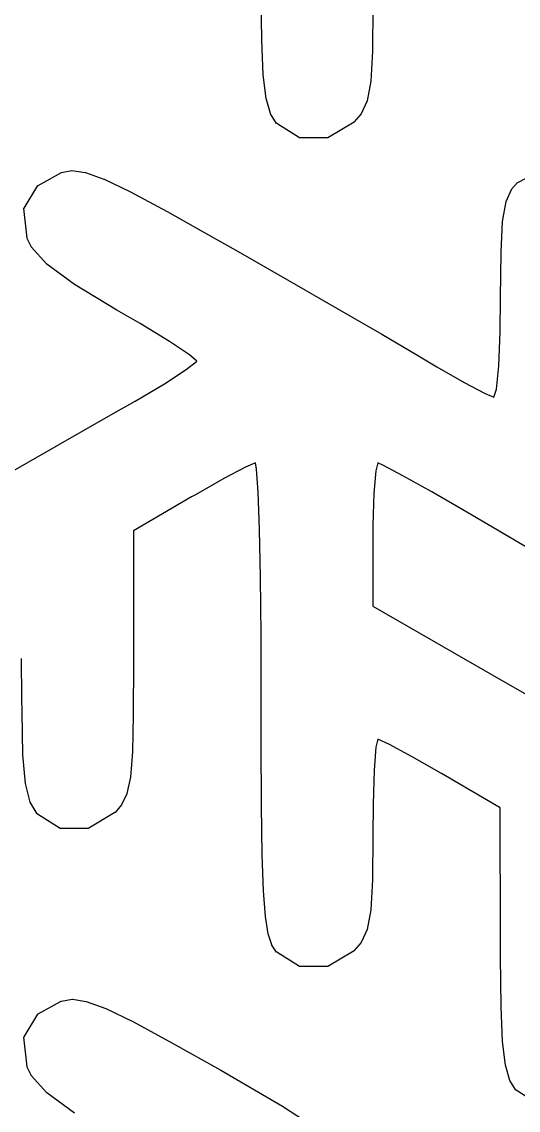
# Model space of a CAD drawing. Extents: x 175 to 215.1, y -115.1 to -74.9.
# Drawn here: x 189.88 to 194.45, y -105.95 to -95.95 of the extents above; entities that cross this region are included whole.
import ezdxf

# ---------------------------------------------------------------- set-up
doc = ezdxf.new("R2010")
doc.units = 0
doc.layers.add('BLACK', color=7, linetype='CONTINUOUS')

msp = doc.modelspace()

# ---------------------------------------------------------------- linework, layer by layer
at = {"layer": 'BLACK', "linetype": 'CONTINUOUS'}
for p, q in [((192.086, -96.1121), (192.081, -95.6568)), ((193.108, -95.8044), (193.104, -96.2139)), ((192.086, -96.1122), (192.086, -96.1121)), ((192.086, -96.1121), (192.086, -96.1121)), ((192.086, -96.1121), (192.086, -96.1121)), ((192.1, -96.4339), (192.086, -96.1122)), ((193.104, -96.2142), (193.089, -96.4907)), ((193.104, -96.2139), (193.104, -96.214)), ((193.104, -96.214), (193.104, -96.2141)), ((193.104, -96.2141), (193.104, -96.2142)), ((192.1, -96.4341), (192.1, -96.4339)), ((192.1, -96.4342), (192.1, -96.4341)), ((192.1, -96.4343), (192.1, -96.4342)), ((192.126, -96.6504), (192.1, -96.4343)), ((193.089, -96.4913), (193.056, -96.6711)), ((193.089, -96.4907), (193.089, -96.4908)), ((193.089, -96.4908), (193.089, -96.4911)), ((193.089, -96.4911), (193.089, -96.4913)), ((192.126, -96.6508), (192.126, -96.6504)), ((192.126, -96.6512), (192.126, -96.6508)), ((192.165, -96.7897), (192.126, -96.6512)), ((192.126, -96.6512), (192.126, -96.6512)), ((193.056, -96.6723), (193, -96.7915)), ((193.056, -96.6711), (193.056, -96.6712)), ((193.056, -96.6712), (193.056, -96.6713)), ((193.056, -96.6713), (193.056, -96.6714)), ((193.056, -96.6714), (193.056, -96.6717)), ((193.056, -96.6717), (193.056, -96.6721)), ((193.056, -96.6721), (193.056, -96.6722)), ((193.056, -96.6722), (193.056, -96.6723)), ((192.165, -96.7899), (192.165, -96.7897)), ((192.165, -96.7901), (192.165, -96.7899)), ((192.165, -96.7904), (192.165, -96.7901)), ((192.166, -96.7907), (192.165, -96.7904)), ((192.166, -96.7908), (192.166, -96.7907)), ((192.166, -96.791), (192.166, -96.7908)), ((192.166, -96.7911), (192.166, -96.791)), ((192.223, -96.8799), (192.166, -96.7911)), ((192.223, -96.88), (192.223, -96.8799)), ((192.223, -96.8799), (192.223, -96.8799)), ((192.223, -96.8803), (192.223, -96.88)), ((192.223, -96.8806), (192.223, -96.8803)), ((192.223, -96.8807), (192.223, -96.8806)), ((192.223, -96.8808), (192.223, -96.8807)), ((192.224, -96.881), (192.223, -96.8808)), ((192.224, -96.8813), (192.224, -96.881)), ((192.224, -96.8814), (192.224, -96.8813)), ((192.224, -96.8813), (192.224, -96.8813)), ((192.434, -97.0126), (192.224, -96.8814)), ((192.224, -96.8814), (192.224, -96.8814)), ((192.936, -96.867), (192.695, -97.0111)), ((192.937, -96.8665), (192.936, -96.8666)), ((192.936, -96.8666), (192.936, -96.8668)), ((192.936, -96.8668), (192.936, -96.867)), ((192.999, -96.7926), (192.937, -96.8659)), ((192.937, -96.8659), (192.937, -96.866)), ((192.937, -96.866), (192.937, -96.8662)), ((192.937, -96.8662), (192.937, -96.8664)), ((192.937, -96.8664), (192.937, -96.8665)), ((193, -96.7921), (192.999, -96.7924)), ((192.999, -96.7924), (192.999, -96.7925)), ((192.999, -96.7925), (192.999, -96.7926)), ((193, -96.7915), (193, -96.7916)), ((193, -96.7916), (193, -96.7917)), ((193, -96.7917), (193, -96.7918)), ((193, -96.7918), (193, -96.7921)), ((192.434, -97.0127), (192.434, -97.0126)), ((192.434, -97.0129), (192.434, -97.0127)), ((192.434, -97.013), (192.434, -97.0129)), ((192.435, -97.0131), (192.434, -97.013)), ((192.434, -97.013), (192.434, -97.013)), ((192.435, -97.0132), (192.435, -97.0131)), ((192.435, -97.0133), (192.435, -97.0132)), ((192.435, -97.0132), (192.435, -97.0132)), ((192.436, -97.0133), (192.435, -97.0133)), ((192.693, -97.0118), (192.436, -97.0133)), ((192.436, -97.0133), (192.436, -97.0133)), ((192.436, -97.0133), (192.436, -97.0133)), ((192.694, -97.0117), (192.693, -97.0117)), ((192.693, -97.0117), (192.693, -97.0117)), ((192.693, -97.0117), (192.693, -97.0117)), ((192.693, -97.0117), (192.693, -97.0118)), ((192.695, -97.0114), (192.694, -97.0114)), ((192.694, -97.0114), (192.694, -97.0115)), ((192.694, -97.0115), (192.694, -97.0116)), ((192.694, -97.0116), (192.694, -97.0117)), ((192.695, -97.0111), (192.695, -97.0111)), ((192.695, -97.0111), (192.695, -97.0112)), ((192.695, -97.0112), (192.695, -97.0114)), ((190.028, -97.4495), (190.243, -97.3318)), ((190.243, -97.3316), (190.244, -97.3315)), ((190.243, -97.3317), (190.243, -97.3316)), ((190.243, -97.3318), (190.243, -97.3317)), ((190.244, -97.3312), (190.339, -97.3139)), ((190.244, -97.3313), (190.244, -97.3312)), ((190.244, -97.3314), (190.244, -97.3313)), ((190.244, -97.3315), (190.244, -97.3314)), ((190.244, -97.3315), (190.244, -97.3315)), ((190.339, -97.3139), (190.339, -97.3138)), ((190.339, -97.3138), (190.339, -97.3138)), ((190.339, -97.3138), (190.34, -97.3138)), ((190.339, -97.3139), (190.339, -97.3139)), ((190.34, -97.3138), (190.34, -97.3138)), ((190.34, -97.3138), (190.34, -97.3138)), ((190.34, -97.3138), (190.34, -97.3138)), ((190.34, -97.3138), (190.462, -97.331)), ((190.462, -97.331), (190.462, -97.331)), ((190.462, -97.331), (190.463, -97.3312)), ((190.463, -97.3312), (190.463, -97.3313)), ((190.463, -97.3313), (190.463, -97.3313)), ((190.463, -97.3313), (190.463, -97.3313)), ((190.463, -97.3313), (190.463, -97.3313)), ((190.463, -97.3313), (190.634, -97.3928)), ((194.441, -97.4217), (194.689, -97.2951)), ((189.899, -97.6592), (190.026, -97.4513)), ((190.026, -97.4507), (190.027, -97.4506)), ((190.026, -97.451), (190.026, -97.4507)), ((190.026, -97.4512), (190.026, -97.451)), ((190.026, -97.4513), (190.026, -97.4512)), ((190.027, -97.4498), (190.028, -97.4496)), ((190.027, -97.4499), (190.027, -97.4498)), ((190.027, -97.45), (190.027, -97.4499)), ((190.027, -97.4502), (190.027, -97.45)), ((190.027, -97.4504), (190.027, -97.4502)), ((190.027, -97.4506), (190.027, -97.4504)), ((190.028, -97.4496), (190.028, -97.4495)), ((190.634, -97.3928), (190.635, -97.3928)), ((190.635, -97.3928), (190.635, -97.3929)), ((190.635, -97.3929), (190.635, -97.393)), ((190.635, -97.393), (190.878, -97.5088)), ((194.334, -97.5968), (194.386, -97.4824)), ((194.386, -97.4815), (194.387, -97.4813)), ((194.386, -97.4817), (194.386, -97.4815)), ((194.386, -97.4819), (194.386, -97.4817)), ((194.386, -97.4821), (194.386, -97.4819)), ((194.386, -97.4823), (194.386, -97.4821)), ((194.386, -97.4824), (194.386, -97.4823)), ((194.387, -97.4811), (194.439, -97.4228)), ((194.387, -97.4813), (194.387, -97.4811)), ((194.439, -97.4225), (194.44, -97.4222)), ((194.439, -97.4227), (194.439, -97.4225)), ((194.439, -97.4228), (194.439, -97.4227)), ((194.44, -97.4219), (194.441, -97.4217)), ((194.44, -97.4221), (194.44, -97.4219)), ((194.44, -97.4222), (194.44, -97.4221)), ((194.44, -97.4221), (194.44, -97.4221)), ((190.878, -97.5088), (190.878, -97.5088)), ((190.878, -97.5088), (190.878, -97.5089)), ((190.878, -97.5089), (190.878, -97.5089)), ((190.878, -97.5089), (191.215, -97.6888)), ((189.898, -97.6606), (189.899, -97.6603)), ((189.898, -97.661), (189.898, -97.6606)), ((189.898, -97.6611), (189.898, -97.661)), ((189.898, -97.6612), (189.898, -97.6611)), ((189.898, -97.6616), (189.898, -97.6612)), ((189.898, -97.662), (189.898, -97.6616)), ((189.898, -97.6621), (189.898, -97.662)), ((189.898, -97.6622), (189.898, -97.6621)), ((189.898, -97.6623), (189.898, -97.6622)), ((189.927, -97.9357), (189.898, -97.6623)), ((189.899, -97.6593), (189.899, -97.6592)), ((189.899, -97.6594), (189.899, -97.6593)), ((189.899, -97.6597), (189.899, -97.6594)), ((189.899, -97.66), (189.899, -97.6597)), ((189.899, -97.6602), (189.899, -97.66)), ((189.899, -97.6603), (189.899, -97.6602)), ((194.302, -97.7803), (194.333, -97.598)), ((194.333, -97.5974), (194.334, -97.597)), ((194.333, -97.5977), (194.333, -97.5974)), ((194.333, -97.5978), (194.333, -97.5977)), ((194.333, -97.598), (194.333, -97.5978)), ((194.333, -97.598), (194.333, -97.598)), ((194.334, -97.5969), (194.334, -97.5968)), ((194.334, -97.597), (194.334, -97.5969)), ((191.215, -97.6888), (191.215, -97.6888)), ((191.215, -97.6888), (191.215, -97.6889)), ((191.215, -97.6889), (191.215, -97.6889)), ((191.215, -97.6889), (191.667, -97.9427)), ((194.287, -98.0648), (194.302, -97.7809)), ((194.302, -97.7806), (194.302, -97.7803)), ((194.302, -97.7808), (194.302, -97.7806)), ((194.302, -97.7809), (194.302, -97.7808)), ((189.927, -97.936), (189.927, -97.9357)), ((189.927, -97.9364), (189.927, -97.936)), ((189.927, -97.9365), (189.927, -97.9364)), ((189.927, -97.9367), (189.927, -97.9365)), ((189.927, -97.937), (189.927, -97.9367)), ((189.928, -97.9373), (189.927, -97.937)), ((189.928, -97.9374), (189.928, -97.9373)), ((189.964, -98.0127), (189.928, -97.9374)), ((191.667, -97.9427), (191.667, -97.9427)), ((191.667, -97.9427), (191.848, -98.0456)), ((189.964, -98.0128), (189.964, -98.0127)), ((189.965, -98.013), (189.964, -98.0128)), ((189.965, -98.0133), (189.965, -98.013)), ((189.965, -98.0135), (189.965, -98.0133)), ((189.965, -98.0136), (189.965, -98.0135)), ((189.965, -98.0138), (189.965, -98.0136)), ((190.108, -98.1727), (189.965, -98.0138)), ((189.965, -98.0138), (189.965, -98.0138)), ((191.848, -98.0456), (191.848, -98.0456)), ((191.848, -98.0456), (191.848, -98.0456)), ((191.848, -98.0456), (192.322, -98.3175)), ((194.283, -98.4843), (194.287, -98.065)), ((194.287, -98.0649), (194.287, -98.0648)), ((194.287, -98.065), (194.287, -98.0649)), ((194.287, -98.065), (194.287, -98.065)), ((190.108, -98.173), (190.108, -98.1727)), ((190.108, -98.1734), (190.108, -98.173)), ((190.109, -98.1734), (190.108, -98.1734)), ((190.363, -98.3613), (190.109, -98.1734)), ((190.363, -98.3614), (190.363, -98.3613)), ((190.363, -98.3615), (190.363, -98.3614)), ((190.363, -98.3616), (190.363, -98.3615)), ((190.752, -98.5964), (190.363, -98.3616)), ((192.322, -98.3175), (192.322, -98.3175)), ((192.322, -98.3175), (192.322, -98.3175)), ((192.322, -98.3175), (192.781, -98.5818)), ((194.279, -98.7955), (194.283, -98.4844)), ((194.283, -98.4844), (194.283, -98.4843)), ((194.283, -98.4843), (194.283, -98.4843)), ((192.781, -98.5818), (192.781, -98.5818)), ((192.781, -98.5818), (192.781, -98.5818)), ((192.781, -98.5818), (193.19, -98.8185)), ((190.966, -98.721), (190.752, -98.5964)), ((190.752, -98.5964), (190.752, -98.5964)), ((190.752, -98.5964), (190.752, -98.5964)), ((190.752, -98.5964), (190.752, -98.5964)), ((191.237, -98.8855), (190.966, -98.721)), ((191.422, -99.0075), (191.237, -98.8855)), ((193.19, -98.8185), (193.19, -98.8186)), ((193.19, -98.8186), (193.19, -98.8186)), ((193.19, -98.8186), (193.514, -99.0081)), ((194.266, -99.1095), (194.279, -98.7955)), ((191.391, -99.1441), (191.486, -99.0679)), ((191.488, -99.0647), (191.422, -99.0075)), ((191.486, -99.0679), (191.488, -99.0647)), ((193.514, -99.0081), (193.514, -99.0082)), ((193.514, -99.0082), (193.514, -99.0082)), ((193.514, -99.0082), (193.698, -99.1171)), ((191.19, -99.2739), (191.391, -99.1441)), ((193.698, -99.1171), (193.948, -99.2623)), ((194.245, -99.3226), (194.266, -99.1095)), ((190.92, -99.4333), (191.19, -99.2739)), ((193.948, -99.2623), (194.14, -99.3636)), ((194.14, -99.3636), (194.221, -99.3958)), ((194.221, -99.3958), (194.245, -99.3226)), ((190.698, -99.5594), (190.92, -99.4333)), ((189.942, -99.9907), (190.698, -99.5594)), ((190.698, -99.5594), (190.698, -99.5594)), ((190.698, -99.5594), (190.698, -99.5594)), ((189.319, -100.35), (189.942, -99.9907)), ((189.942, -99.9907), (189.942, -99.9907)), ((189.942, -99.9907), (189.942, -99.9907)), ((191.937, -100.04), (191.738, -100.145)), ((192.027, -100.002), (191.937, -100.04)), ((192.039, -100.06), (192.027, -100.002)), ((192.053, -100.272), (192.039, -100.06)), ((193.134, -100.074), (193.116, -100.28)), ((193.155, -100.002), (193.134, -100.074)), ((193.207, -100.024), (193.155, -100.002)), ((193.385, -100.119), (193.207, -100.024)), ((191.738, -100.145), (191.475, -100.294)), ((193.652, -100.269), (193.385, -100.119)), ((192.065, -100.611), (192.053, -100.272)), ((193.116, -100.28), (193.108, -100.575)), ((193.974, -100.456), (193.652, -100.269)), ((191.441, -100.314), (190.906, -100.626)), ((191.475, -100.294), (191.441, -100.314)), ((191.441, -100.314), (191.441, -100.314)), ((191.475, -100.294), (191.475, -100.294)), ((194.358, -100.682), (193.974, -100.456)), ((193.974, -100.456), (193.974, -100.456)), ((193.108, -100.575), (193.108, -100.659)), ((190.906, -100.626), (190.906, -101.833)), ((192.074, -101.056), (192.065, -100.611)), ((193.108, -100.659), (193.108, -101.319)), ((195.035, -101.08), (194.358, -100.682)), ((194.358, -100.682), (194.358, -100.682)), ((192.08, -101.582), (192.074, -101.056)), ((192.074, -101.056), (192.074, -101.056)), ((193.108, -101.319), (194.185, -101.938)), ((192.082, -102.169), (192.08, -101.582)), ((192.08, -101.582), (192.08, -101.582)), ((189.88, -102.169), (189.876, -101.801)), ((190.906, -101.833), (190.904, -102.315)), ((194.185, -101.938), (194.185, -101.938)), ((194.185, -101.938), (194.185, -101.938)), ((194.185, -101.938), (195.262, -102.558)), ((189.881, -102.291), (189.88, -102.169)), ((192.082, -102.568), (192.082, -102.169)), ((192.082, -102.169), (192.082, -102.169)), ((189.889, -102.685), (189.881, -102.291)), ((189.881, -102.291), (189.881, -102.291)), ((189.881, -102.291), (189.881, -102.291)), ((189.881, -102.291), (189.881, -102.291)), ((190.904, -102.316), (190.896, -102.658)), ((190.904, -102.315), (190.904, -102.315)), ((190.904, -102.315), (190.904, -102.315)), ((190.904, -102.315), (190.904, -102.316)), ((192.085, -103.155), (192.082, -102.568)), ((192.082, -102.568), (192.082, -102.568)), ((193.154, -102.541), (193.136, -102.615)), ((193.262, -102.591), (193.154, -102.541)), ((193.471, -102.704), (193.262, -102.591)), ((189.912, -102.95), (189.889, -102.685)), ((189.889, -102.685), (189.889, -102.685)), ((189.889, -102.685), (189.889, -102.685)), ((189.889, -102.685), (189.889, -102.685)), ((190.896, -102.658), (190.878, -102.891)), ((190.896, -102.658), (190.896, -102.658)), ((190.896, -102.658), (190.896, -102.658)), ((190.896, -102.658), (190.896, -102.658)), ((193.136, -102.615), (193.12, -102.828)), ((193.739, -102.857), (193.471, -102.704)), ((190.877, -102.891), (190.845, -103.043)), ((190.878, -102.891), (190.877, -102.891)), ((190.877, -102.891), (190.877, -102.891)), ((190.878, -102.891), (190.878, -102.891)), ((193.12, -102.828), (193.11, -103.14)), ((194.28, -103.173), (193.739, -102.857)), ((189.912, -102.951), (189.912, -102.95)), ((189.912, -102.95), (189.912, -102.95)), ((189.955, -103.121), (189.912, -102.951)), ((189.912, -102.951), (189.912, -102.951)), ((190.845, -103.045), (190.795, -103.146)), ((190.845, -103.043), (190.845, -103.043)), ((190.845, -103.043), (190.845, -103.044)), ((190.845, -103.044), (190.845, -103.044)), ((190.845, -103.044), (190.845, -103.044)), ((190.845, -103.044), (190.845, -103.044)), ((190.845, -103.044), (190.845, -103.044)), ((190.845, -103.044), (190.845, -103.045)), ((189.955, -103.122), (189.955, -103.121)), ((189.955, -103.121), (189.955, -103.121)), ((189.955, -103.121), (189.955, -103.121)), ((190.021, -103.23), (189.955, -103.122)), ((189.955, -103.122), (189.955, -103.122)), ((189.955, -103.122), (189.955, -103.122)), ((189.955, -103.122), (189.955, -103.122)), ((189.955, -103.122), (189.955, -103.122)), ((190.795, -103.147), (190.736, -103.216)), ((190.795, -103.146), (190.795, -103.146)), ((190.795, -103.146), (190.795, -103.146)), ((190.795, -103.146), (190.795, -103.146)), ((190.795, -103.146), (190.795, -103.146)), ((190.795, -103.146), (190.795, -103.147)), ((190.795, -103.147), (190.795, -103.147)), ((190.795, -103.147), (190.795, -103.147)), ((192.085, -103.156), (192.085, -103.155)), ((192.085, -103.155), (192.085, -103.155)), ((192.091, -103.605), (192.085, -103.156)), ((193.11, -103.14), (193.108, -103.424)), ((194.281, -104.391), (194.28, -103.173)), ((190.022, -103.23), (190.021, -103.23)), ((190.021, -103.23), (190.021, -103.23)), ((190.021, -103.23), (190.021, -103.23)), ((190.022, -103.231), (190.022, -103.23)), ((190.023, -103.231), (190.022, -103.231)), ((190.022, -103.231), (190.022, -103.231)), ((190.022, -103.231), (190.022, -103.231)), ((190.022, -103.231), (190.022, -103.231)), ((190.232, -103.363), (190.023, -103.231)), ((190.023, -103.231), (190.023, -103.231)), ((190.023, -103.231), (190.023, -103.231)), ((190.023, -103.231), (190.023, -103.231)), ((190.735, -103.217), (190.494, -103.361)), ((190.736, -103.216), (190.735, -103.216)), ((190.735, -103.216), (190.735, -103.216)), ((190.735, -103.216), (190.735, -103.217)), ((190.735, -103.217), (190.735, -103.217)), ((190.735, -103.217), (190.735, -103.217)), ((190.736, -103.216), (190.736, -103.216)), ((190.736, -103.216), (190.736, -103.216)), ((190.233, -103.363), (190.232, -103.363)), ((190.234, -103.363), (190.233, -103.363)), ((190.233, -103.363), (190.233, -103.363)), ((190.233, -103.363), (190.233, -103.363)), ((190.233, -103.363), (190.233, -103.363)), ((190.233, -103.363), (190.233, -103.363)), ((190.235, -103.363), (190.234, -103.363)), ((190.234, -103.363), (190.234, -103.363)), ((190.234, -103.363), (190.234, -103.363)), ((190.234, -103.363), (190.234, -103.363)), ((190.491, -103.362), (190.235, -103.363)), ((190.235, -103.363), (190.235, -103.363)), ((190.492, -103.362), (190.491, -103.362)), ((190.493, -103.362), (190.492, -103.362)), ((190.492, -103.362), (190.492, -103.362)), ((190.492, -103.362), (190.492, -103.362)), ((190.492, -103.362), (190.492, -103.362)), ((190.494, -103.361), (190.493, -103.361)), ((190.493, -103.361), (190.493, -103.361)), ((190.493, -103.361), (190.493, -103.362)), ((190.493, -103.362), (190.493, -103.362)), ((190.494, -103.361), (190.494, -103.361)), ((190.494, -103.361), (190.494, -103.361)), ((193.108, -103.424), (193.104, -103.834)), ((193.108, -103.424), (193.108, -103.424)), ((192.102, -103.937), (192.091, -103.605)), ((192.091, -103.605), (192.091, -103.605)), ((192.091, -103.605), (192.091, -103.605)), ((192.091, -103.605), (192.091, -103.605)), ((193.104, -103.834), (193.089, -104.111)), ((193.104, -103.834), (193.104, -103.834)), ((193.104, -103.834), (193.104, -103.834)), ((193.104, -103.834), (193.104, -103.834)), ((192.102, -103.938), (192.102, -103.937)), ((192.102, -103.937), (192.102, -103.937)), ((192.102, -103.937), (192.102, -103.937)), ((192.12, -104.173), (192.102, -103.938)), ((192.145, -104.331), (192.12, -104.173)), ((192.12, -104.173), (192.12, -104.173)), ((192.12, -104.173), (192.12, -104.173)), ((192.12, -104.173), (192.12, -104.173)), ((193.089, -104.111), (193.056, -104.291)), ((193.089, -104.111), (193.089, -104.111)), ((193.089, -104.111), (193.089, -104.111)), ((193.089, -104.111), (193.089, -104.111)), ((193.056, -104.292), (193, -104.412)), ((193.056, -104.291), (193.056, -104.291)), ((193.056, -104.291), (193.056, -104.291)), ((193.056, -104.291), (193.056, -104.291)), ((193.056, -104.291), (193.056, -104.292)), ((193.056, -104.292), (193.056, -104.292)), ((193.056, -104.292), (193.056, -104.292)), ((193.056, -104.292), (193.056, -104.292)), ((192.145, -104.332), (192.145, -104.331)), ((192.179, -104.434), (192.145, -104.332)), ((192.145, -104.332), (192.145, -104.332)), ((192.145, -104.332), (192.145, -104.332)), ((194.282, -104.543), (194.281, -104.391)), ((194.281, -104.391), (194.281, -104.391)), ((192.179, -104.435), (192.179, -104.434)), ((192.179, -104.434), (192.179, -104.434)), ((192.179, -104.434), (192.179, -104.434)), ((192.179, -104.434), (192.179, -104.434)), ((192.179, -104.434), (192.179, -104.434)), ((192.223, -104.5), (192.179, -104.435)), ((192.179, -104.435), (192.179, -104.435)), ((192.179, -104.435), (192.179, -104.435)), ((192.936, -104.487), (192.695, -104.631)), ((192.937, -104.486), (192.936, -104.487)), ((192.936, -104.487), (192.936, -104.487)), ((192.936, -104.487), (192.936, -104.487)), ((192.999, -104.413), (192.937, -104.486)), ((192.937, -104.486), (192.937, -104.486)), ((192.937, -104.486), (192.937, -104.486)), ((192.937, -104.486), (192.937, -104.486)), ((192.937, -104.486), (192.937, -104.486)), ((193, -104.412), (192.999, -104.412)), ((192.999, -104.412), (192.999, -104.413)), ((192.999, -104.413), (192.999, -104.413)), ((193, -104.412), (193, -104.412)), ((193, -104.412), (193, -104.412)), ((193, -104.412), (193, -104.412)), ((193, -104.412), (193, -104.412)), ((192.223, -104.501), (192.223, -104.5)), ((192.223, -104.5), (192.223, -104.5)), ((192.223, -104.5), (192.223, -104.5)), ((192.223, -104.5), (192.223, -104.5)), ((192.224, -104.501), (192.223, -104.501)), ((192.223, -104.501), (192.223, -104.501)), ((192.223, -104.501), (192.223, -104.501)), ((192.434, -104.633), (192.224, -104.501)), ((192.224, -104.501), (192.224, -104.501)), ((192.224, -104.501), (192.224, -104.501)), ((192.224, -104.501), (192.224, -104.501)), ((192.224, -104.501), (192.224, -104.501)), ((194.287, -105), (194.282, -104.543)), ((194.282, -104.543), (194.282, -104.543)), ((192.435, -104.633), (192.434, -104.633)), ((192.434, -104.633), (192.434, -104.633)), ((192.434, -104.633), (192.434, -104.633)), ((192.434, -104.633), (192.434, -104.633)), ((192.434, -104.633), (192.434, -104.633)), ((192.436, -104.633), (192.435, -104.633)), ((192.435, -104.633), (192.435, -104.633)), ((192.435, -104.633), (192.435, -104.633)), ((192.435, -104.633), (192.435, -104.633)), ((192.693, -104.632), (192.436, -104.633)), ((192.436, -104.633), (192.436, -104.633)), ((192.436, -104.633), (192.436, -104.633)), ((192.694, -104.632), (192.693, -104.632)), ((192.693, -104.632), (192.693, -104.632)), ((192.693, -104.632), (192.693, -104.632)), ((192.693, -104.632), (192.693, -104.632)), ((192.695, -104.631), (192.694, -104.631)), ((192.694, -104.631), (192.694, -104.632)), ((192.694, -104.632), (192.694, -104.632)), ((192.694, -104.632), (192.694, -104.632)), ((192.695, -104.631), (192.695, -104.631)), ((192.695, -104.631), (192.695, -104.631)), ((192.695, -104.631), (192.695, -104.631)), ((190.028, -105.069), (190.242, -104.952)), ((190.242, -104.952), (190.242, -104.952)), ((190.242, -104.952), (190.242, -104.952)), ((190.242, -104.952), (190.242, -104.952)), ((190.242, -104.952), (190.242, -104.952)), ((190.242, -104.952), (190.243, -104.952)), ((190.243, -104.952), (190.342, -104.934)), ((190.243, -104.952), (190.243, -104.952)), ((190.243, -104.952), (190.243, -104.952)), ((190.342, -104.934), (190.342, -104.934)), ((190.342, -104.934), (190.342, -104.934)), ((190.342, -104.934), (190.343, -104.934)), ((190.343, -104.934), (190.343, -104.934)), ((190.343, -104.934), (190.343, -104.934)), ((190.343, -104.934), (190.343, -104.934)), ((190.343, -104.934), (190.344, -104.934)), ((190.344, -104.934), (190.471, -104.953)), ((190.471, -104.953), (190.471, -104.953)), ((190.471, -104.953), (190.471, -104.953)), ((190.471, -104.953), (190.471, -104.953)), ((190.471, -104.953), (190.471, -104.953)), ((190.471, -104.953), (190.471, -104.953)), ((190.471, -104.953), (190.472, -104.953)), ((190.472, -104.953), (190.472, -104.953)), ((190.472, -104.953), (190.472, -104.953)), ((190.472, -104.953), (190.651, -105.019)), ((189.899, -105.279), (190.026, -105.071)), ((190.026, -105.071), (190.027, -105.07)), ((190.026, -105.071), (190.026, -105.071)), ((190.026, -105.071), (190.026, -105.071)), ((190.026, -105.071), (190.026, -105.071)), ((190.027, -105.07), (190.028, -105.069)), ((190.027, -105.07), (190.027, -105.07)), ((190.027, -105.07), (190.027, -105.07)), ((190.027, -105.07), (190.027, -105.07)), ((190.027, -105.07), (190.027, -105.07)), ((190.027, -105.07), (190.027, -105.07)), ((190.028, -105.069), (190.028, -105.069)), ((190.651, -105.019), (190.651, -105.019)), ((190.651, -105.019), (190.651, -105.019)), ((190.651, -105.019), (190.651, -105.019)), ((190.651, -105.019), (190.906, -105.142)), ((194.301, -105.323), (194.287, -105)), ((194.287, -105), (194.287, -105)), ((194.287, -105), (194.287, -105)), ((194.287, -105), (194.287, -105)), ((190.906, -105.142), (190.906, -105.142)), ((190.906, -105.142), (190.906, -105.142)), ((190.906, -105.142), (190.906, -105.142)), ((190.906, -105.142), (191.26, -105.333)), ((189.898, -105.281), (189.899, -105.28)), ((189.898, -105.282), (189.898, -105.281)), ((189.898, -105.281), (189.898, -105.281)), ((189.898, -105.281), (189.898, -105.281)), ((189.898, -105.281), (189.898, -105.281)), ((189.898, -105.281), (189.898, -105.281)), ((189.927, -105.556), (189.898, -105.282)), ((189.898, -105.282), (189.898, -105.282)), ((189.898, -105.282), (189.898, -105.282)), ((189.898, -105.282), (189.898, -105.282)), ((189.899, -105.28), (189.899, -105.279)), ((189.899, -105.279), (189.899, -105.279)), ((189.899, -105.279), (189.899, -105.279)), ((189.899, -105.28), (189.899, -105.28)), ((189.899, -105.28), (189.899, -105.28)), ((189.899, -105.28), (189.899, -105.28)), ((191.26, -105.333), (191.26, -105.333)), ((191.26, -105.333), (191.26, -105.333)), ((191.26, -105.333), (191.26, -105.333)), ((191.26, -105.333), (191.709, -105.585)), ((194.327, -105.54), (194.301, -105.323)), ((194.301, -105.323), (194.301, -105.323)), ((194.301, -105.323), (194.301, -105.323)), ((194.301, -105.323), (194.301, -105.323)), ((189.927, -105.557), (189.927, -105.556)), ((189.927, -105.556), (189.927, -105.556)), ((189.927, -105.556), (189.927, -105.556)), ((189.928, -105.557), (189.927, -105.557)), ((189.927, -105.557), (189.927, -105.557)), ((189.927, -105.557), (189.927, -105.557)), ((189.964, -105.633), (189.928, -105.557)), ((189.928, -105.557), (189.928, -105.557)), ((191.709, -105.585), (191.709, -105.585)), ((191.709, -105.585), (191.709, -105.585)), ((191.709, -105.585), (192.276, -105.916)), ((194.327, -105.541), (194.327, -105.54)), ((194.327, -105.54), (194.327, -105.54)), ((194.367, -105.68), (194.327, -105.541)), ((194.327, -105.541), (194.327, -105.541)), ((189.965, -105.633), (189.964, -105.633)), ((189.964, -105.633), (189.964, -105.633)), ((189.965, -105.634), (189.965, -105.633)), ((189.965, -105.633), (189.965, -105.633)), ((190.108, -105.793), (189.965, -105.634)), ((189.965, -105.634), (189.965, -105.634)), ((189.965, -105.634), (189.965, -105.634)), ((189.965, -105.634), (189.965, -105.634)), ((194.367, -105.681), (194.367, -105.68)), ((194.367, -105.68), (194.367, -105.68)), ((194.367, -105.68), (194.367, -105.68)), ((194.367, -105.68), (194.367, -105.68)), ((194.367, -105.68), (194.367, -105.68)), ((194.424, -105.77), (194.367, -105.681)), ((194.367, -105.681), (194.367, -105.681)), ((194.367, -105.681), (194.367, -105.681)), ((190.109, -105.793), (190.108, -105.793)), ((190.108, -105.793), (190.108, -105.793)), ((190.108, -105.793), (190.108, -105.793)), ((190.363, -105.981), (190.109, -105.793)), ((194.425, -105.771), (194.424, -105.77)), ((194.424, -105.77), (194.424, -105.77)), ((194.424, -105.77), (194.424, -105.77)), ((194.424, -105.77), (194.424, -105.77)), ((194.635, -105.903), (194.425, -105.771)), ((194.425, -105.771), (194.425, -105.771)), ((194.425, -105.771), (194.425, -105.771)), ((194.425, -105.771), (194.425, -105.771)), ((194.425, -105.771), (194.425, -105.771)), ((194.425, -105.771), (194.425, -105.771)), ((194.425, -105.771), (194.425, -105.771)), ((194.425, -105.771), (194.425, -105.771)), ((192.276, -105.916), (192.276, -105.916)), ((192.276, -105.916), (192.276, -105.916)), ((192.276, -105.916), (192.277, -105.916)), ((192.277, -105.916), (192.694, -106.187))]:
    msp.add_line(p, q, dxfattribs=at)

doc.saveas('drawing.dxf')
